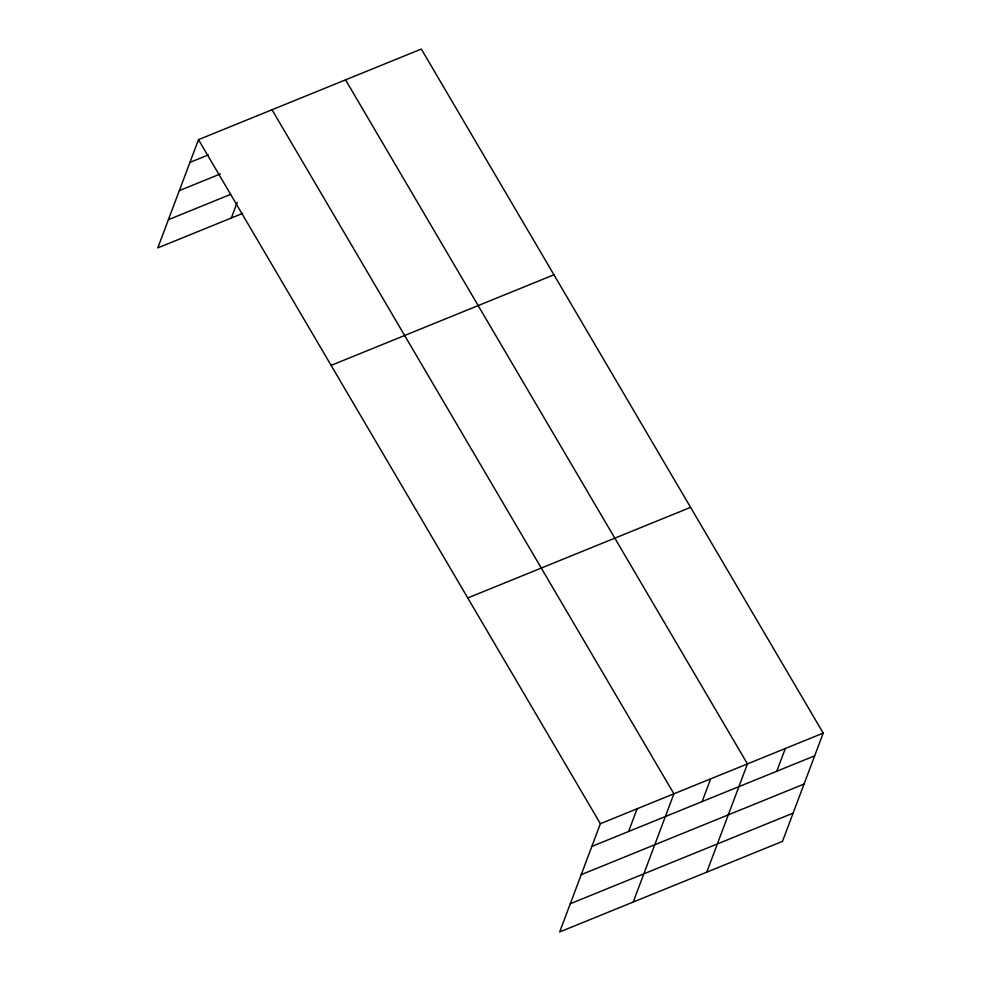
<?xml version="1.0" encoding="UTF-8"?>
<svg xmlns="http://www.w3.org/2000/svg" width="981" height="981" viewBox="0 0 981 981"><rect width="100%" height="100%" fill="white"/><g stroke="black" fill="none" stroke-linecap="round" stroke-linejoin="round"><path stroke-width="1.47" d="M823.206 733.101L600.384 823.697L559.685 931.95L782.507 841.355L823.206 733.101L421.315 49.05L198.493 139.645L157.794 247.899L242.638 213.404M231.332 218.003L237.157 202.478M628.588 831.496L637.147 808.749M633.223 902.054L673.91 793.801L272.019 109.749M702.126 801.6L710.673 778.853M706.749 872.158L747.448 763.905L345.545 79.853M776.768 771.25L785.327 748.503M189.934 162.392L208.315 154.924M179.327 190.608L220.333 173.944M168.401 219.683L230.621 194.385M331.112 365.386L553.934 274.79M467.753 597.956L690.575 507.361M591.825 846.444L814.647 755.848M581.218 874.66L804.04 784.064M570.292 903.734L793.114 813.139M198.493 139.645L600.384 823.697"/></g></svg>
